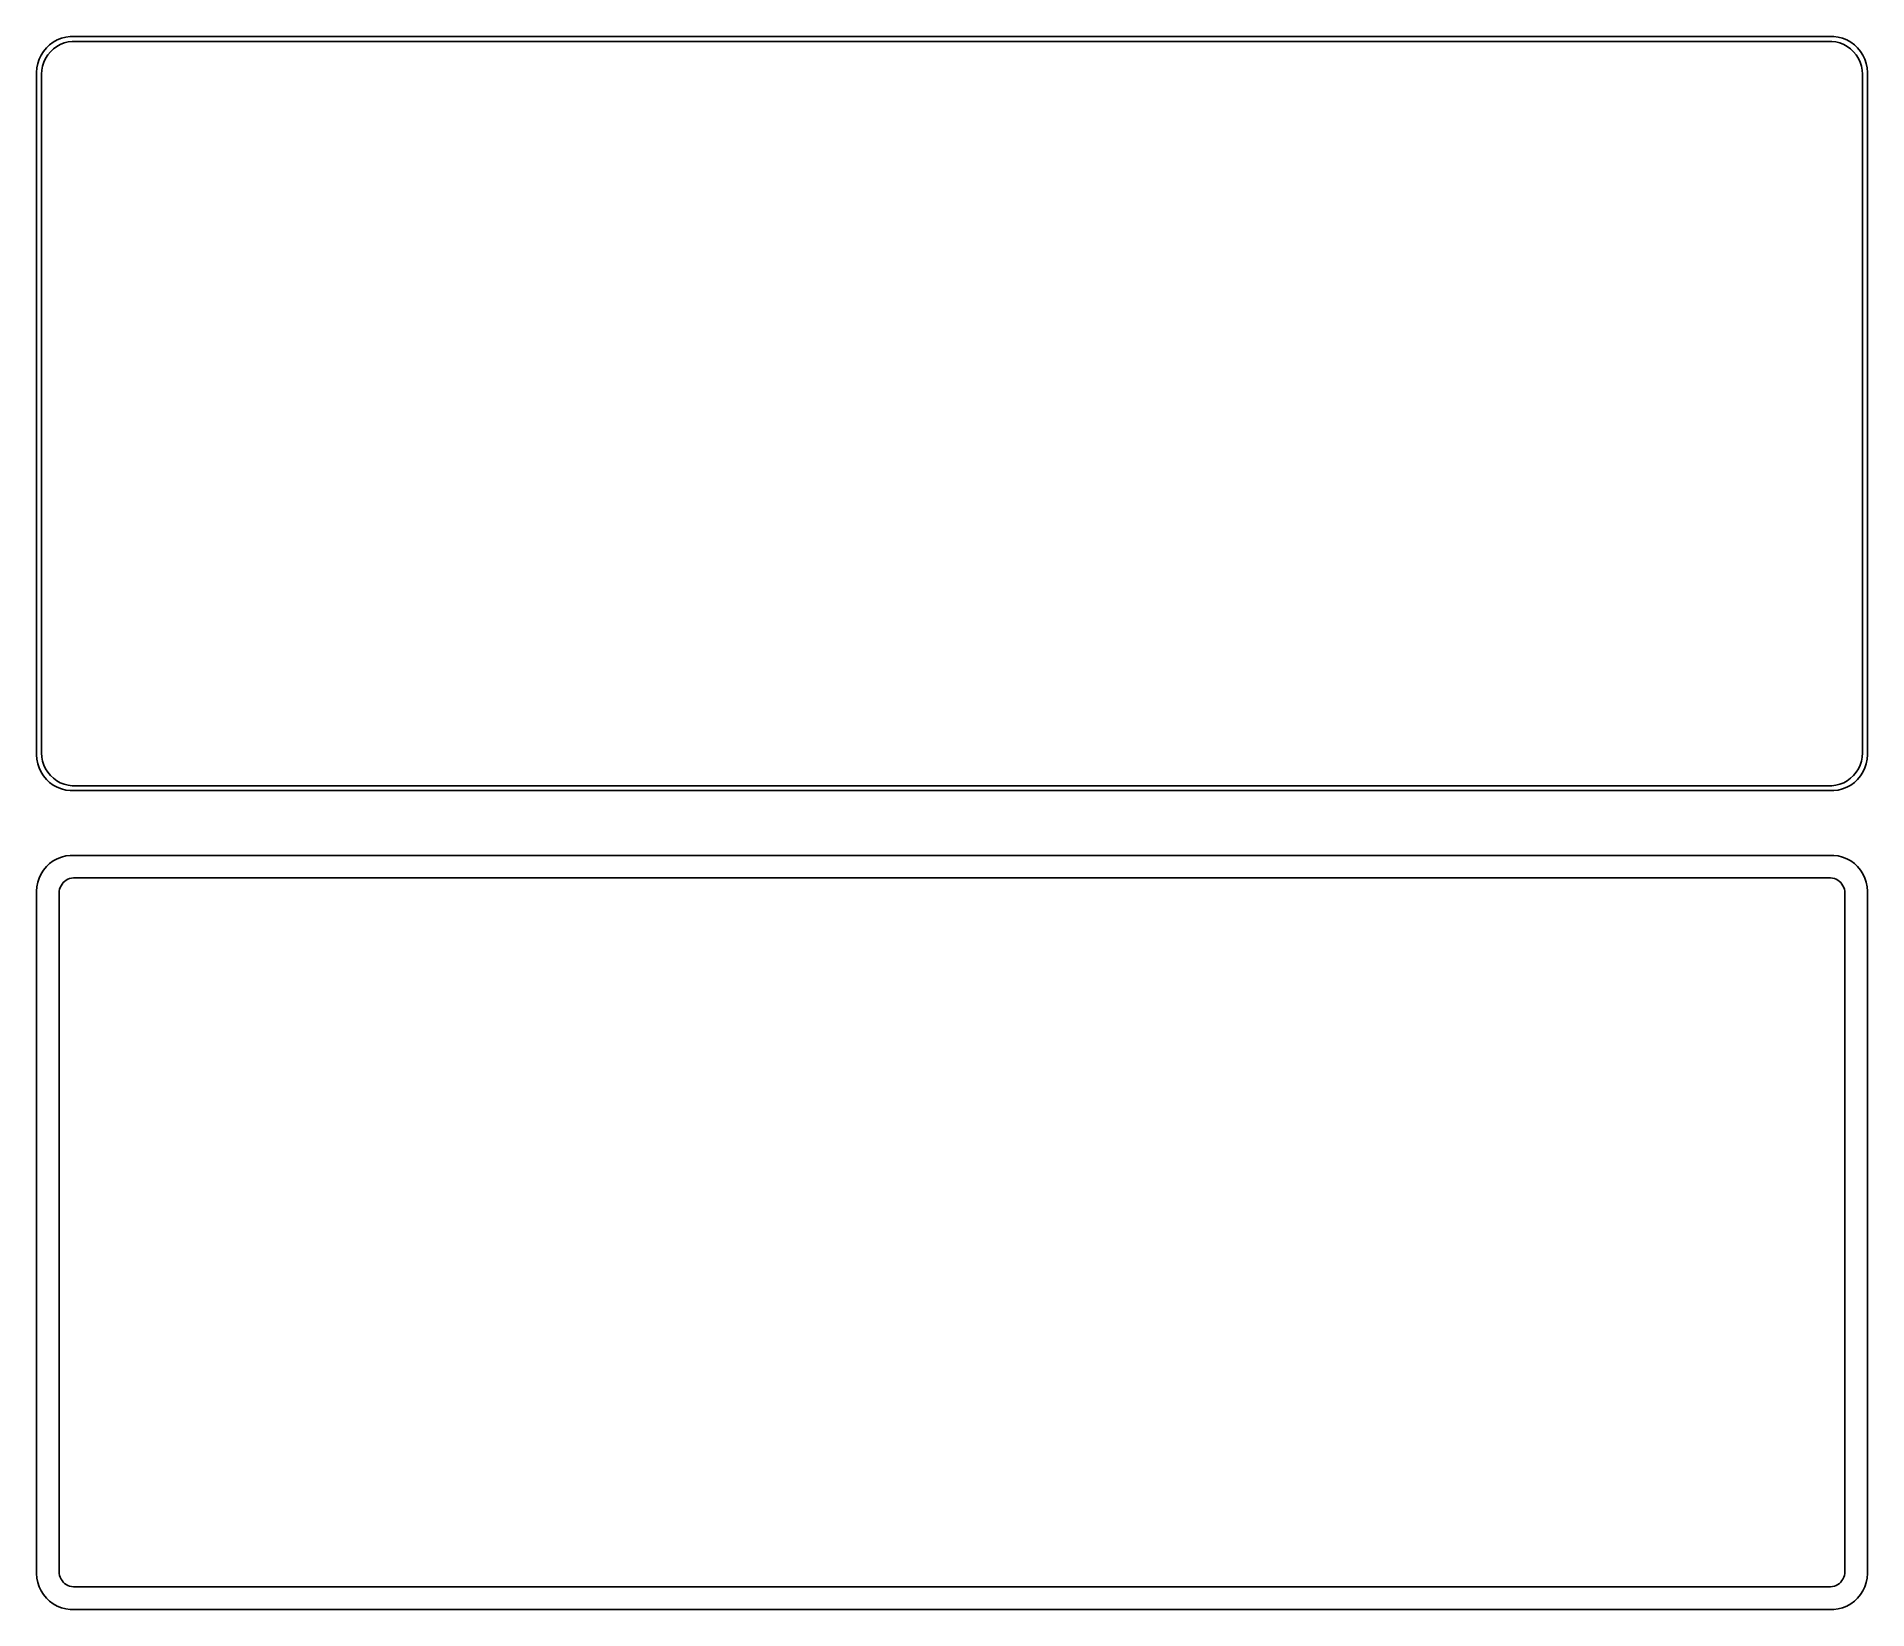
# Model space of a CAD drawing. Header units: metres. Extents: x -128 to 128, y 176 to 394.
import ezdxf

# ---------------------------------------------------------------- set-up
doc = ezdxf.new("R2010")
doc.units = ezdxf.units.M

msp = doc.modelspace()

# ---------------------------------------------------------------- linework, layer by layer
for p, q in [((-126.145, 392.923), (-126.545, 392.439)), ((-125.687, 393.353), (-126.145, 392.923)), ((-125.179, 393.722), (-125.687, 393.353)), ((-125.588, 392.384), (-125.168, 392.778)), ((-124.629, 394.024), (-125.179, 393.722)), ((-125.168, 392.778), (-124.703, 393.116)), ((-124.703, 393.116), (-124.199, 393.393)), ((-124.045, 394.255), (-124.629, 394.024)), ((-124.199, 393.393), (-123.665, 393.604)), ((-123.437, 394.411), (-124.045, 394.255)), ((-123.665, 393.604), (-123.108, 393.747)), ((-122.814, 394.49), (-123.437, 394.411)), ((-123.108, 393.747), (-122.537, 393.819)), ((122.814, 394.49), (-122.814, 394.49)), ((-122.537, 393.819), (122.537, 393.819)), ((122.537, 393.819), (123.108, 393.747)), ((123.437, 394.411), (122.814, 394.49)), ((123.108, 393.747), (123.665, 393.604)), ((124.045, 394.255), (123.437, 394.411)), ((123.665, 393.604), (124.199, 393.393)), ((124.629, 394.024), (124.045, 394.255)), ((124.199, 393.393), (124.703, 393.116)), ((125.179, 393.722), (124.629, 394.024)), ((124.703, 393.116), (125.168, 392.778)), ((125.168, 392.778), (125.588, 392.384)), ((125.687, 393.353), (125.179, 393.722)), ((126.145, 392.923), (125.687, 393.353)), ((126.545, 392.439), (126.145, 392.923)), ((-127.343, 390.743), (-127.461, 390.127)), ((-127.149, 391.341), (-127.343, 390.743)), ((-126.882, 391.909), (-127.149, 391.341)), ((-126.545, 392.439), (-126.882, 391.909)), ((-126.792, 389.824), (-126.685, 390.389)), ((-126.685, 390.389), (-126.507, 390.935)), ((-126.507, 390.935), (-126.262, 391.456)), ((-126.262, 391.456), (-125.954, 391.941)), ((-125.954, 391.941), (-125.588, 392.384)), ((125.588, 392.384), (125.954, 391.941)), ((125.954, 391.941), (126.262, 391.456)), ((126.262, 391.456), (126.507, 390.935)), ((126.507, 390.935), (126.685, 390.389)), ((126.882, 391.909), (126.545, 392.439)), ((126.685, 390.389), (126.792, 389.824)), ((127.149, 391.341), (126.882, 391.909)), ((127.343, 390.743), (127.149, 391.341)), ((127.461, 390.127), (127.343, 390.743)), ((-127.461, 390.127), (-127.5, 389.5)), ((-127.5, 389.5), (-127.5, 294.5)), ((-126.828, 389.25), (-126.792, 389.824)), ((-126.828, 294.75), (-126.828, 389.25)), ((126.792, 389.824), (126.828, 389.25)), ((126.828, 389.25), (126.828, 294.75)), ((127.5, 389.5), (127.461, 390.127)), ((127.5, 294.5), (127.5, 389.5)), ((-127.5, 294.5), (-127.461, 293.873)), ((-127.461, 293.873), (-127.343, 293.257)), ((-127.343, 293.257), (-127.149, 292.659)), ((-126.792, 294.176), (-126.828, 294.75)), ((-126.685, 293.611), (-126.792, 294.176)), ((-126.507, 293.065), (-126.685, 293.611)), ((126.685, 293.611), (126.507, 293.065)), ((126.792, 294.176), (126.685, 293.611)), ((126.828, 294.75), (126.792, 294.176)), ((127.149, 292.659), (127.343, 293.257)), ((127.343, 293.257), (127.461, 293.873)), ((127.461, 293.873), (127.5, 294.5)), ((-127.149, 292.659), (-126.882, 292.091)), ((-126.882, 292.091), (-126.545, 291.561)), ((-126.545, 291.561), (-126.145, 291.077)), ((-126.262, 292.544), (-126.507, 293.065)), ((-125.954, 292.059), (-126.262, 292.544)), ((-126.145, 291.077), (-125.687, 290.647)), ((-125.588, 291.616), (-125.954, 292.059)), ((-125.168, 291.222), (-125.588, 291.616)), ((-124.703, 290.884), (-125.168, 291.222)), ((-124.199, 290.607), (-124.703, 290.884)), ((124.703, 290.884), (124.199, 290.607)), ((125.168, 291.222), (124.703, 290.884)), ((125.588, 291.616), (125.168, 291.222)), ((125.954, 292.059), (125.588, 291.616)), ((125.687, 290.647), (126.145, 291.077)), ((126.262, 292.544), (125.954, 292.059)), ((126.145, 291.077), (126.545, 291.561)), ((126.507, 293.065), (126.262, 292.544)), ((126.545, 291.561), (126.882, 292.091)), ((126.882, 292.091), (127.149, 292.659)), ((-125.687, 290.647), (-125.179, 290.278)), ((-125.179, 290.278), (-124.629, 289.976)), ((-124.629, 289.976), (-124.045, 289.745)), ((-123.665, 290.396), (-124.199, 290.607)), ((-124.045, 289.745), (-123.437, 289.589)), ((-123.108, 290.253), (-123.665, 290.396)), ((-123.437, 289.589), (-122.814, 289.51)), ((-122.537, 290.181), (-123.108, 290.253)), ((-122.814, 289.51), (122.814, 289.51)), ((122.537, 290.181), (-122.537, 290.181)), ((123.108, 290.253), (122.537, 290.181)), ((122.814, 289.51), (123.437, 289.589)), ((123.665, 290.396), (123.108, 290.253)), ((123.437, 289.589), (124.045, 289.745)), ((124.199, 290.607), (123.665, 290.396)), ((124.045, 289.745), (124.629, 289.976)), ((124.629, 289.976), (125.179, 290.278)), ((125.179, 290.278), (125.687, 290.647)), ((-126.545, 278.439), (-126.882, 277.909)), ((-126.145, 278.923), (-126.545, 278.439)), ((-125.687, 279.353), (-126.145, 278.923)), ((-125.179, 279.722), (-125.687, 279.353)), ((-124.629, 280.024), (-125.179, 279.722)), ((-124.045, 280.255), (-124.629, 280.024)), ((-123.437, 280.411), (-124.045, 280.255)), ((-122.814, 280.49), (-123.437, 280.411)), ((122.814, 280.49), (-122.814, 280.49)), ((123.437, 280.411), (122.814, 280.49)), ((124.045, 280.255), (123.437, 280.411)), ((124.629, 280.024), (124.045, 280.255)), ((125.179, 279.722), (124.629, 280.024)), ((125.687, 279.353), (125.179, 279.722)), ((126.145, 278.923), (125.687, 279.353)), ((126.545, 278.439), (126.145, 278.923)), ((126.882, 277.909), (126.545, 278.439)), ((-127.461, 276.127), (-127.5, 275.5)), ((-127.5, 275.5), (-127.5, 180.5)), ((-127.343, 276.743), (-127.461, 276.127)), ((-127.149, 277.341), (-127.343, 276.743)), ((-126.882, 277.909), (-127.149, 277.341)), ((-124.36, 275.25), (-124.343, 275.514)), ((-124.343, 275.514), (-124.293, 275.775)), ((-124.293, 275.775), (-124.211, 276.027)), ((-124.211, 276.027), (-124.099, 276.266)), ((-124.099, 276.266), (-123.957, 276.49)), ((-123.957, 276.49), (-123.788, 276.694)), ((-123.788, 276.694), (-123.595, 276.875)), ((-123.595, 276.875), (-123.38, 277.031)), ((-123.38, 277.031), (-123.148, 277.159)), ((-123.148, 277.159), (-122.902, 277.256)), ((-122.902, 277.256), (-122.645, 277.322)), ((-122.645, 277.322), (-122.382, 277.355)), ((-122.382, 277.355), (122.382, 277.355)), ((122.382, 277.355), (122.645, 277.322)), ((122.645, 277.322), (122.902, 277.256)), ((122.902, 277.256), (123.148, 277.159)), ((123.148, 277.159), (123.38, 277.031)), ((123.38, 277.031), (123.595, 276.875)), ((123.595, 276.875), (123.788, 276.694)), ((123.788, 276.694), (123.957, 276.49)), ((123.957, 276.49), (124.099, 276.266)), ((124.099, 276.266), (124.211, 276.027)), ((124.211, 276.027), (124.293, 275.775)), ((124.293, 275.775), (124.343, 275.514)), ((124.343, 275.514), (124.36, 275.25)), ((127.149, 277.341), (126.882, 277.909)), ((127.343, 276.743), (127.149, 277.341)), ((127.461, 276.127), (127.343, 276.743)), ((127.5, 275.5), (127.461, 276.127)), ((127.5, 180.5), (127.5, 275.5)), ((-124.36, 180.75), (-124.36, 275.25)), ((124.36, 275.25), (124.36, 180.75)), ((-127.5, 180.5), (-127.461, 179.873)), ((-127.461, 179.873), (-127.343, 179.257)), ((-127.343, 179.257), (-127.149, 178.659)), ((-127.149, 178.659), (-126.882, 178.091)), ((-124.343, 180.486), (-124.36, 180.75)), ((-124.293, 180.225), (-124.343, 180.486)), ((-124.211, 179.973), (-124.293, 180.225)), ((-124.099, 179.734), (-124.211, 179.973)), ((-123.957, 179.51), (-124.099, 179.734)), ((-123.788, 179.306), (-123.957, 179.51)), ((-123.595, 179.125), (-123.788, 179.306)), ((-123.38, 178.969), (-123.595, 179.125)), ((-123.148, 178.841), (-123.38, 178.969)), ((-122.902, 178.744), (-123.148, 178.841)), ((-122.645, 178.678), (-122.902, 178.744)), ((-122.382, 178.645), (-122.645, 178.678)), ((122.382, 178.645), (-122.382, 178.645)), ((122.645, 178.678), (122.382, 178.645)), ((122.902, 178.744), (122.645, 178.678)), ((123.148, 178.841), (122.902, 178.744)), ((123.38, 178.969), (123.148, 178.841)), ((123.595, 179.125), (123.38, 178.969)), ((123.788, 179.306), (123.595, 179.125)), ((123.957, 179.51), (123.788, 179.306)), ((124.099, 179.734), (123.957, 179.51)), ((124.211, 179.973), (124.099, 179.734)), ((124.293, 180.225), (124.211, 179.973)), ((124.343, 180.486), (124.293, 180.225)), ((124.36, 180.75), (124.343, 180.486)), ((126.882, 178.091), (127.149, 178.659)), ((127.149, 178.659), (127.343, 179.257)), ((127.343, 179.257), (127.461, 179.873)), ((127.461, 179.873), (127.5, 180.5)), ((-126.882, 178.091), (-126.545, 177.561)), ((-126.545, 177.561), (-126.145, 177.077)), ((-126.145, 177.077), (-125.687, 176.647)), ((-125.687, 176.647), (-125.179, 176.278)), ((-125.179, 176.278), (-124.629, 175.976)), ((-124.629, 175.976), (-124.045, 175.745)), ((124.045, 175.745), (124.629, 175.976)), ((124.629, 175.976), (125.179, 176.278)), ((125.179, 176.278), (125.687, 176.647)), ((125.687, 176.647), (126.145, 177.077)), ((126.145, 177.077), (126.545, 177.561)), ((126.545, 177.561), (126.882, 178.091)), ((-124.045, 175.745), (-123.437, 175.589)), ((-123.437, 175.589), (-122.814, 175.51)), ((-122.814, 175.51), (122.814, 175.51)), ((122.814, 175.51), (123.437, 175.589)), ((123.437, 175.589), (124.045, 175.745))]:
    msp.add_line(p, q)

doc.saveas('drawing.dxf')
